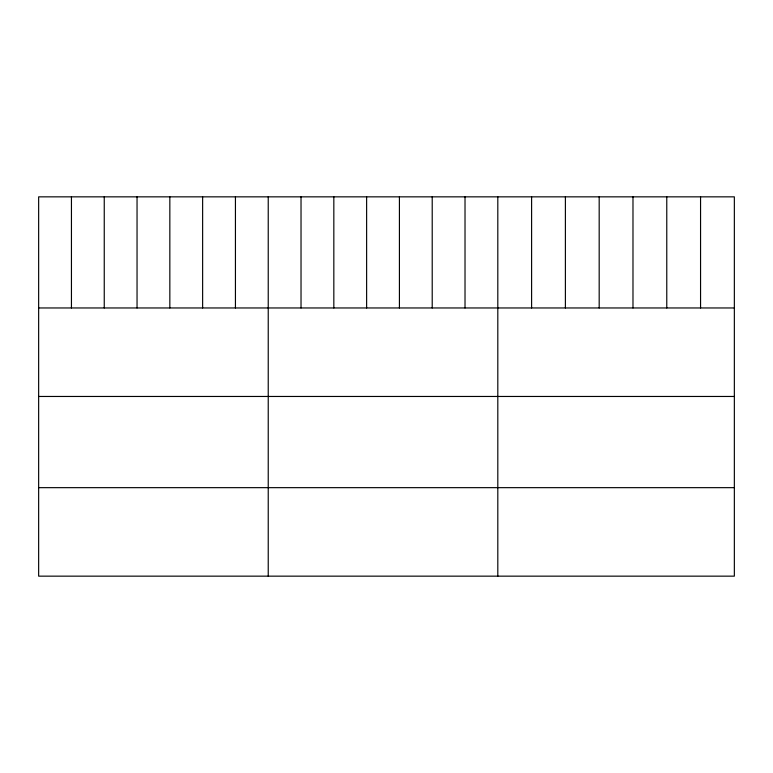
<?xml version="1.0" encoding="UTF-8"?>
<svg xmlns="http://www.w3.org/2000/svg" width="773" height="773" viewBox="0 0 773 773"><rect width="100%" height="100%" fill="white"/><g stroke="black" fill="none" stroke-linecap="round" stroke-linejoin="round"><path stroke-width="1.16" d="M734.35 307.963L734.35 576.156L38.65 576.156L38.65 196.844L734.35 196.844L734.35 307.963L38.65 307.963M38.65 396.462L734.35 396.462M38.65 487.657L734.35 487.657M700.56 196.844L700.56 307.963M666.77 196.844L666.77 307.963M632.981 196.844L632.981 307.963M599.181 196.844L599.181 307.963M565.392 196.844L565.392 307.963M531.602 196.844L531.602 307.963M497.812 196.844L497.812 576.156M465.017 196.844L465.017 307.963M432.213 196.844L432.213 307.963M399.419 196.844L399.419 307.963M366.624 196.844L366.624 307.963M333.83 196.844L333.83 307.963M301.026 196.844L301.026 307.963M268.231 196.844L268.231 576.156M235.436 196.844L235.436 307.963M202.632 196.844L202.632 307.963M169.838 196.844L169.838 307.963M137.043 196.844L137.043 307.963M104.249 196.844L104.249 307.963M71.445 196.844L71.445 307.963"/></g></svg>
